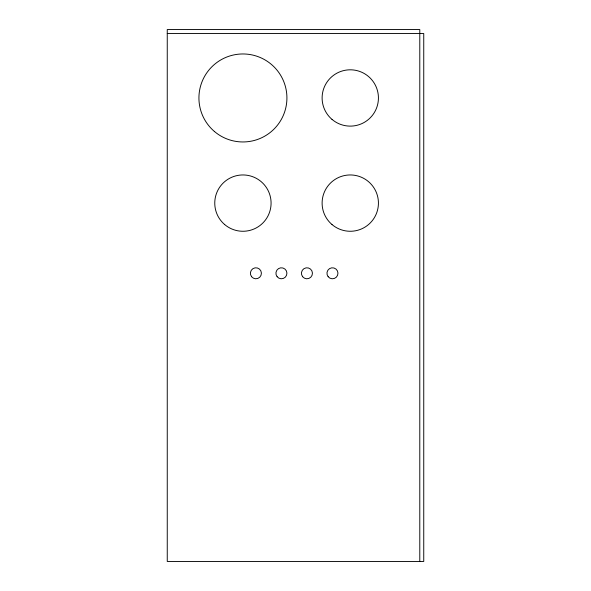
<?xml version="1.0" encoding="UTF-8"?>
<svg xmlns="http://www.w3.org/2000/svg" width="591" height="591" viewBox="0 0 591 591"><rect width="100%" height="100%" fill="white"/><g stroke="black" fill="none" stroke-linecap="round" stroke-linejoin="round"><path stroke-width="0.89" d="M167.253 33.51L423.747 33.51L423.747 561.45L167.253 561.45L167.253 29.55L419.787 29.55L419.787 561.45M331.994 119.375A28.154 28.154 0 0 0 377.959 103.085A28.154 28.154 0 0 0 340.867 71.422A28.154 28.154 0 0 0 331.994 119.375M331.994 224.528A28.154 28.154 0 0 0 377.959 208.231A28.154 28.154 0 0 0 340.867 176.569A28.154 28.154 0 0 0 331.994 224.528M328.145 276.699A5.496 5.496 0 0 0 337.572 275.31A5.496 5.496 0 0 0 331.654 267.841A5.496 5.496 0 0 0 328.145 276.699M302.629 276.699A5.496 5.496 0 0 0 312.055 275.31A5.496 5.496 0 0 0 306.138 267.841A5.496 5.496 0 0 0 302.629 276.699M277.113 276.699A5.496 5.496 0 0 0 286.532 275.31A5.496 5.496 0 0 0 280.622 267.841A5.496 5.496 0 0 0 277.113 276.699M214.363 131.424A43.993 43.993 0 0 0 286.184 105.966A43.993 43.993 0 0 0 228.229 56.492A43.993 43.993 0 0 0 214.363 131.424M224.646 224.528A28.154 28.154 0 0 0 270.612 208.231A28.154 28.154 0 0 0 233.519 176.569A28.154 28.154 0 0 0 224.646 224.528M251.596 276.699A5.496 5.496 0 0 0 261.015 275.31A5.496 5.496 0 0 0 255.098 267.841A5.496 5.496 0 0 0 251.596 276.699"/></g></svg>
